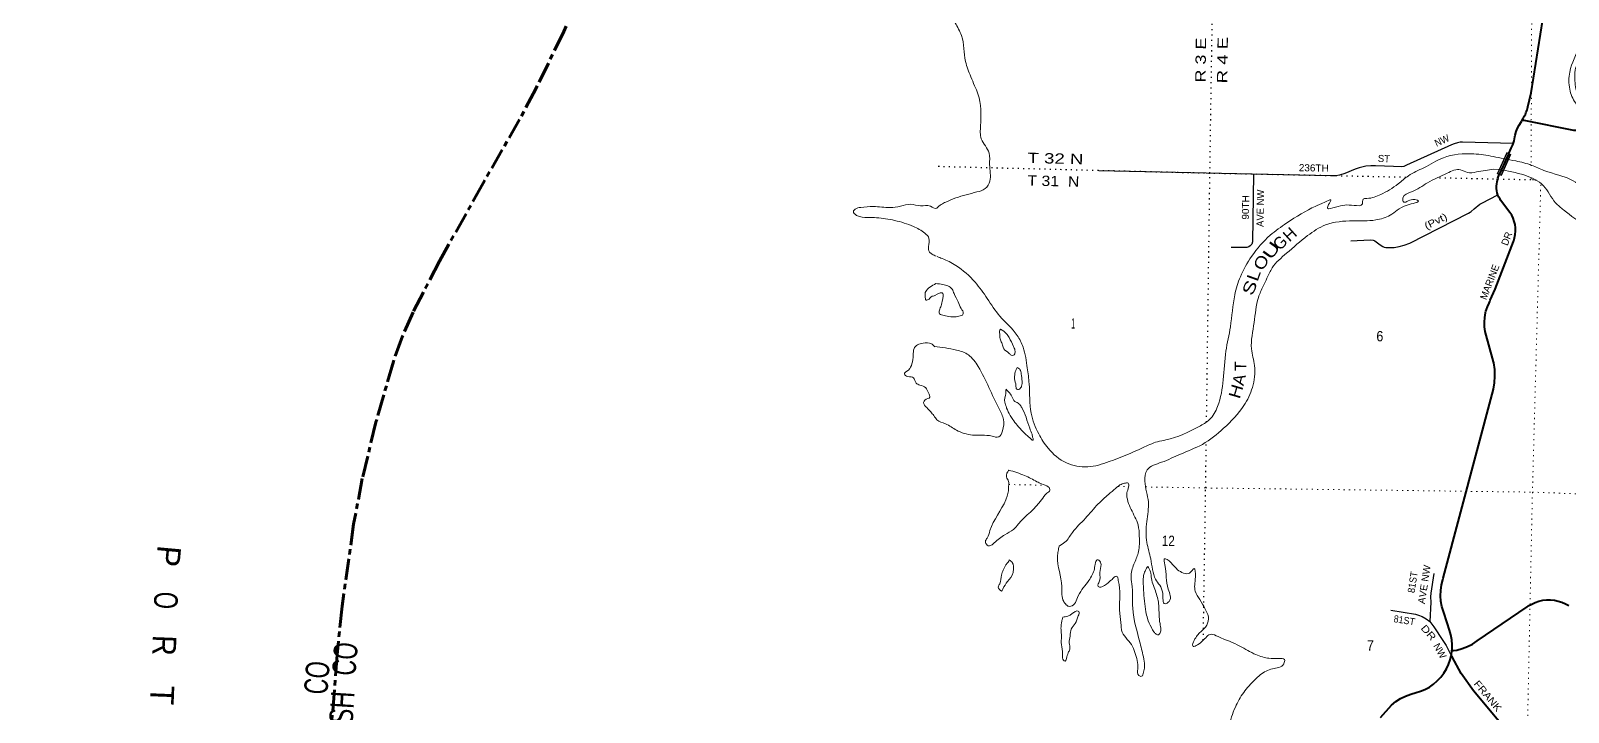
# Model space of a CAD drawing. Header units: feet. Extents: x -493433 to -244333, y 184684 to 373072.
# Drawn here: x -353286 to -327211, y 254339 to 265903 of the extents above; entities that cross this region are included whole.
import ezdxf
from ezdxf.enums import TextEntityAlignment as Align

# ---------------------------------------------------------------- set-up
doc = ezdxf.new("R2010")
doc.units = ezdxf.units.FT
doc.header["$LTSCALE"] = 60
doc.linetypes.add('DOTTED', pattern=[1.5, 0.3, -1.2])
doc.linetypes.add('LONG_DASH_SHORT_DASH', pattern=[9.9, 6, -1.2, 1.5, -1.2])
for name, color, linetype, lineweight in [('11', 7, 'LONG_DASH_SHORT_DASH', 60), ('12', 7, 'LONG_DASH_SHORT_DASH', 13), ('26', 7, 'Continuous', 40), ('27', 7, 'Continuous', 13), ('29', 7, 'Continuous', 25), ('30', 7, 'Continuous', 13), ('39', 7, 'Continuous', 13), ('41', 7, 'Continuous', 13), ('6', 7, 'DOTTED', 25), ('61', 7, 'Continuous', 13), ('7', 7, 'DOTTED', 13)]:
    doc.layers.add(name, color=color, linetype=linetype, lineweight=lineweight)

msp = doc.modelspace()

# ---------------------------------------------------------------- linework, layer by layer
at = {"layer": '11'}
msp.add_lwpolyline([(-342345.32, 270695.78), (-342348.82, 270671.96), (-343157.47, 268483.16), (-343725.39, 267069.26), (-344247.13, 265888.5), (-344721.41, 264917.39), (-344995.64, 264398.4), (-345612.88, 263316.92), (-346355.3, 261994.92), (-346802.82, 261129.6), (-346981.9, 260718.56), (-347134.09, 260293.57), (-347432.06, 259259.75), (-347663.18, 258303.56), (-347810.14, 257533.13), (-348007.67, 256137.59), (-348090.63, 255314.63), (-348253.43, 253261.61)], dxfattribs=at)
at = {"layer": '26'}
msp.add_line((-328218.03, 263820.51), (-328382.56, 263460.88), dxfattribs=at)
for points in [[(-327991.64, 264385.2), (-327976.41, 264413.01), (-327952.01, 264457.55), (-327938.37, 264482.44), (-327928.25, 264507.55), (-327917.62, 264534.29), (-327910.21, 264560.69), (-327903.11, 264585.97), (-327897.25, 264610.69), (-327840.55, 264849.84), (-327639.73, 266096.36), (-327626.94, 266237.89), (-327627.77, 266413.12), (-327741.16, 267725.74), (-327757.5, 267837.19), (-327785.4, 267946.32), (-327824.56, 268051.94), (-327874.54, 268152.88), (-327934.8, 268248.05), (-327941.01, 268256.71), (-327997.04, 268341.43), (-328196.87, 268612.78), (-328347.49, 268860.19)], [(-327991.64, 264385.2), (-327964.01, 264383.1), (-327119.45, 264217.13), (-327084.59, 264213.3), (-327049.52, 264213.13), (-327014.62, 264216.62), (-326980.28, 264223.75), (-326946.87, 264234.42), (-326914.76, 264248.53), (-326909.25, 264251.37), (-326681.7, 264408.09), (-326656.2, 264425.03), (-326629.06, 264439.21), (-326600.59, 264450.47), (-326571.1, 264458.7), (-326540.91, 264463.8), (-326510.36, 264465.71), (-326479.77, 264464.42), (-326449.63, 264459.97), (-325910.1, 264399.88)], [(-328218.03, 263820.51), (-328176.71, 263910.49), (-328151.33, 263968.7), (-328130.26, 264034.36), (-328116.16, 264101.87), (-328110.44, 264132.45), (-328094.47, 264191.61), (-328072.4, 264248.77), (-328044.47, 264303.31), (-328005.96, 264363.01), (-327991.64, 264385.2)], [(-329183.68, 255382.32), (-329181.69, 255397.59), (-329179.58, 255482.64), (-329186.37, 255567.43), (-329201.99, 255651.06), (-329226.26, 255732.59), (-329263.04, 255856.63), (-329326.83, 256046.34), (-329352.81, 256134.32), (-329369.45, 256224.52), (-329376.57, 256315.98), (-329374.1, 256407.67), (-329362.05, 256498.61), (-329340.56, 256587.79), (-329331.77, 256615.66), (-328481.13, 259820.39), (-328461.64, 259931.2), (-328453.85, 260043.43), (-328457.82, 260155.86), (-328473.53, 260267.26), (-328476.8, 260283.38), (-328618.3, 260800.65), (-328618.49, 260801.48), (-328630.14, 260879.96), (-328633.53, 260959.22), (-328628.62, 261038.4), (-328615.45, 261116.63), (-328614.13, 261122.04), (-328608.03, 261147.02), (-328599.44, 261172.04), (-328582.88, 261220.33), (-328554.69, 261282.61), (-328543.44, 261307.45), (-328532.71, 261332.61), (-328453.02, 261519.4), (-328139.3, 262327.39), (-328136.07, 262336.26), (-328120.05, 262390.24), (-328109.76, 262445.6), (-328105.31, 262501.73), (-328106.76, 262558.02), (-328114.08, 262613.85), (-328127.19, 262668.61), (-328145.96, 262721.69), (-328170.17, 262772.53), (-328199.57, 262820.55), (-328357.82, 263028.19), (-328368.38, 263043.7), (-328387.78, 263077.56), (-328403.54, 263113.27), (-328415.47, 263150.42), (-328423.46, 263188.62), (-328427.41, 263227.45), (-328427.28, 263266.48), (-328423.07, 263305.27), (-328418.11, 263338.08), (-328403.55, 263400.41), (-328382.56, 263460.88)], [(-329183.68, 255382.32), (-329157.78, 255386.52), (-329102.32, 255395.51), (-329009.72, 255419.9), (-328920.18, 255453.84), (-328834.67, 255496.95), (-328754.14, 255548.76), (-327909.12, 256128.29), (-327888.6, 256142.44), (-327831.47, 256176.03), (-327771.13, 256203.47), (-327708.26, 256224.45), (-327643.54, 256238.75), (-327577.68, 256246.2), (-327511.4, 256246.73), (-327445.43, 256240.32), (-327380.49, 256227.06), (-327317.29, 256207.08), (-327256.53, 256180.6), (-327198.87, 256147.92)], [(-330395.75, 254250.78), (-330206.08, 254460.1), (-330133.28, 254519.48), (-330054.67, 254570.92), (-329971.11, 254613.87), (-329883.52, 254647.85), (-329792.86, 254672.48), (-329788.67, 254673.37), (-329719.67, 254694.51), (-329641.12, 254727.17), (-329566.42, 254767.87), (-329496.37, 254816.15), (-329431.76, 254871.48), (-329373.28, 254933.27), (-329321.59, 255000.83), (-329277.24, 255073.43), (-329240.72, 255150.26), (-329212.43, 255230.49), (-329194.81, 255304.29)], [(-329194.81, 255304.29), (-329192.68, 255313.23), (-329183.68, 255382.32)], [(-327192.29, 250087.29), (-327247.86, 250216.17), (-327289.65, 250350.16), (-327523.79, 251269.48), (-327531.41, 251299.78), (-327566.25, 251485.43), (-327581.49, 251673.71), (-327576.97, 251862.55), (-327569.29, 252072.18), (-327557.4, 252389.82), (-327563.06, 252480.49), (-327589.27, 252666.41), (-327634.77, 252848.57), (-327817.4, 253365.52), (-327837.23, 253416.63), (-327906.29, 253563.26), (-327990.3, 253701.87), (-328088.34, 253830.93), (-328418.75, 254221.05), (-328818.54, 254700.07), (-329025.74, 254999.07), (-329180.39, 255278.25), (-329194.81, 255304.29)]]:
    msp.add_lwpolyline(points, dxfattribs=at)
at = {"layer": '29'}
for p, q in [((-328147.84, 263988.18), (-329004.09, 264013.42)), ((-332551.12, 263466.7), (-332568.43, 262320.99)), ((-330896.3, 262339.78), (-330570.02, 262356.39))]:
    msp.add_line(p, q, dxfattribs=at)
for points in [[(-329004.09, 264013.42), (-329043.05, 264010.04), (-329089.64, 263999.54), (-329143.23, 263984.4), (-329192.15, 263966.91), (-329951.65, 263621.96), (-329998.25, 263599.83), (-330040.18, 263593.99), (-330175.31, 263598.65), (-330482.83, 263612.63), (-330559.72, 263611.48), (-330645.92, 263603.32), (-330757.75, 263575.35), (-330827.64, 263552.04), (-331000.04, 263482.11), (-331093.23, 263454.14), (-331153.8, 263442.5), (-331226.54, 263439.66)], [(-331226.54, 263439.66), (-332570, 263466.7), (-335170.95, 263527.79)], [(-330570.02, 262356.39), (-330518.96, 262351.12), (-330503.81, 262345.3), (-330489.82, 262338.88), (-330401.29, 262271.29), (-330354.71, 262242.74), (-330331.4, 262231.66), (-330305.78, 262224.1), (-330278.99, 262222.93), (-330214.91, 262224.67), (-330164.83, 262227.59), (-330079.79, 262240.99), (-329995.93, 262262.55), (-329900.4, 262299.26), (-328903.26, 262807.36), (-328875.31, 262823.68), (-328856.67, 262838.25), (-328805.42, 262879.61), (-328712.23, 262958.86), (-328678.45, 262979.27), (-328406.56, 263120.53)], [(-332568.43, 262320.99), (-332577.28, 262279.44), (-332602.91, 262251.47), (-332626.21, 262235.15), (-332662.86, 262225.56), (-332927.08, 262225.56)], [(-329493.55, 256692.12), (-329544.2, 256359.31), (-329546.65, 256299.12), (-329544.2, 256207), (-329558.93, 255877.81)], [(-330221.16, 256069.18), (-329804.49, 256001.87), (-329750.47, 255987.13), (-329686.62, 255962.56), (-329622.78, 255925.71), (-329558.93, 255877.81), (-329490.18, 255790.59), (-329335.48, 255557.21), (-329283.91, 255471.23), (-329194.81, 255304.29)]]:
    msp.add_lwpolyline(points, dxfattribs=at)
at = {"layer": '39'}
msp.add_line((-328385.93, 263548.49), (-328472.47, 263552.8), dxfattribs=at)
for points in [[(-357339, 258714.95), (-357214, 258880.95), (-357130, 259067.95), (-357051, 259434.95), (-356992, 259672.95), (-356922, 259784.95), (-356726, 259976.95), (-356140, 260438.95), (-355904, 260620.95), (-355689, 260880.95), (-355456, 261193.95), (-354724, 262272.95), (-354365, 262834.95), (-354171, 263209.95), (-354055, 263465.95), (-354023, 263671.95), (-353968, 263896.95), (-353948, 264234.95), (-354053, 264506.95), (-354275, 264866.95), (-354531, 265174.95), (-354689, 265339.95), (-354773, 265358.95), (-354780, 265273.95), (-354707, 265166.95), (-354615, 265084.95), (-354539, 265018.95), (-354552, 264976.95), (-354618, 264985.95), (-354737, 265037.95), (-354865, 265095.95), (-354945, 265114.95), (-354954, 265067.95), (-354886, 265000.95), (-354754, 264917.95), (-354670, 264850.95), (-354645, 264787.95), (-354680, 264737.95), (-354752, 264730.95), (-354870, 264822.95), (-355066, 265010.95), (-355215, 265193.95), (-355327, 265271.95), (-355466, 265287.95), (-355681, 265308.95), (-355824, 265311.95), (-355928, 265428.95), (-355951, 265634.95), (-356032, 266009.95), (-356049, 266290.95), (-356189, 267239.95), (-356218, 267704.95), (-356170, 267989.95), (-356132, 268182.95), (-356152, 268365.95), (-356348, 268852.95), (-356371, 268971.95), (-356333, 269082.95), (-356328, 269215.95), (-356357, 269270.95), (-356487, 269381.95), (-356672, 269561.95), (-356843, 269835.95), (-356906, 270131.95), (-356869, 270541.95), (-356755, 270756.95), (-356473, 271094.95), (-356243, 271332.95), (-356139, 271420.95), (-356130, 271491.95), (-356206, 271530.95), (-356222, 271609.95), (-356123, 271725.95), (-355853, 271938.95), (-355213, 272355.95), (-354584, 272680.95), (-353918, 272943.95), (-353222, 273140.95), (-352503, 273277.95), (-352051, 273321.95), (-351672, 273316.95), (-351481, 273304.95), (-351046, 273233.95), (-350917, 273086.95), (-350799, 272781.95), (-350673, 272566.95), (-350434, 272428.95), (-350192, 272267.95), (-349959, 272069.95), (-349873, 271940.95), (-349830, 271708.95), (-349822, 271532.95), (-349799, 271436.95), (-349820, 271307.95), (-349799, 270917.95), (-349743, 270514.95), (-349545, 270193.95)], [(-327633.3, 269157.94), (-327537.41, 268980.01), (-327428.8, 268484.34), (-327283.22, 267964.42), (-327143.42, 267621.27), (-327003.62, 267405.21), (-326807.2, 267323.18), (-326673.18, 267335.89), (-326495.25, 267525.37), (-326349.67, 267659.4), (-325988.03, 267766.85), (-325613.68, 267837.33), (-325390.69, 267964.42), (-325130.73, 268141.19), (-324863.83, 268293.7), (-324609.65, 268389.6), (-324311.56, 268420.8), (-324171.76, 268338.77), (-324082.79, 268153.9), (-324102.43, 267888.16), (-324235.3, 267627.04), (-324425.94, 267456.05), (-324680.13, 267417.92), (-325010.57, 267328.95), (-325257.82, 267221.5), (-325410.33, 266967.32), (-325600.97, 266707.35), (-325771.97, 266605.68), (-325937.19, 266611.46), (-326280.34, 266720.06), (-326493.42, 266740.52), (-326566.84, 266711.38), (-326647.76, 266598.75), (-326705.53, 266440.46), (-326781.78, 266059.18), (-326858.04, 265761.09), (-326983.98, 265456.07), (-327079.87, 265285.07), (-327098.36, 265087.5), (-327047.52, 264821.76), (-326870.75, 264675.02), (-326705.53, 264720.08), (-326489.47, 264840.24), (-326165.96, 264903.79), (-325899.06, 264865.66), (-325721.13, 264675.02), (-325657.59, 264478.61), (-325691.53, 264333.36)], [(-327669.12, 268937.26), (-327611.35, 268529.4), (-327491.19, 268077.65), (-327358.32, 267766.85), (-327154.97, 267399.43), (-326920.43, 267221.5), (-326710.15, 267170.67), (-326494.09, 267297.76), (-326330.02, 267487.24), (-326101.26, 267588.92), (-325561.69, 267703.3), (-325358.34, 267786.49), (-324984, 268015.26), (-324729.81, 268192.03), (-324520.68, 268275.22), (-324373.95, 268300.64), (-324228.37, 268204.74), (-324177.53, 268059.16), (-324246.86, 267786.49), (-324368.17, 267608.56), (-324526.46, 267525.37), (-324926.23, 267449.11), (-325218.54, 267335.89), (-325383.76, 267234.21), (-325548.98, 267011.22), (-325714.2, 266802.1), (-325878.27, 266725.84), (-326030.78, 266796.32), (-326284.96, 266852.93), (-326544.93, 266833.29), (-326742.5, 266720.06), (-326895.01, 266376.91), (-326938.92, 265970.22), (-327020.95, 265646.71), (-327186.17, 265201.88), (-327186.17, 264910.72), (-327084.49, 264675.02), (-326882.3, 264522.51), (-326653.53, 264605.7), (-326417.83, 264751.28), (-326101.26, 264802.12), (-325834.36, 264713.15), (-325783.53, 264535.22), (-325795.74, 264346.37)], [(-337875.84, 266468.19), (-337610.1, 266036.07), (-337501.49, 265820.01), (-337432.17, 265382.12), (-337343.2, 265122.16), (-337279.66, 264969.65), (-337221.89, 264829.85), (-337177.98, 264290.28), (-337165.27, 264068.44), (-337032.4, 263826.97), (-337025.47, 263630.55), (-337019.69, 263350.95), (-337101.73, 263223.85), (-337241.53, 263167.24), (-337597.39, 263065.56), (-337768.39, 262995.09), (-337844.64, 262956.96), (-337920.9, 262893.41)], [(-328307.43, 263730.59), (-328483.66, 263769.15), (-328813.72, 263814.32), (-329329.04, 263747.83), (-329658.75, 263578.4), (-329922.49, 263442.43), (-330095.58, 263305.27), (-330392.17, 263123.25), (-330628.76, 263057.64), (-330689.38, 263044.29), (-330702.53, 262965.65), (-330843.91, 262939.21), (-331160.61, 262909), (-331291.76, 262894.55), (-331274.86, 262952.93), (-331239.55, 263031.27), (-331338.77, 262994.17), (-331502.93, 262921.55), (-331984.18, 262640.92), (-332265.14, 262432.51), (-332580.98, 262075.1), (-332772.08, 261729.83), (-332866.88, 261421.92), (-332940.67, 260879.34), (-333016.71, 260468.14), (-333061.57, 259979.74), (-333158.3, 259528.4), (-333296.3, 259303.89), (-333469.09, 259188.96), (-334034.26, 258959.93), (-334175.7, 258929.45), (-334430.94, 258825.69), (-334998.17, 258592.65), (-335360.01, 258502.41), (-335721.74, 258569.78), (-336032.68, 258818.33), (-336192.57, 259062.89), (-336318.83, 259412.08), (-336354.41, 259911.63), (-336385.04, 260180.76), (-336456.85, 260533.28), (-336556.89, 260734.63), (-336852.69, 261059.76), (-337064.23, 261359.55), (-337272.03, 261637.07), (-337596.61, 261920.15), (-337828.71, 262038.35), (-337912.91, 262069.76)], [(-310587.45, 258890.54), (-310576.99, 259017.21), (-310586.98, 259172.92), (-310578.65, 259342.54), (-310541.33, 259420.86), (-310541.17, 259582.5), (-310610.02, 259706.66), (-310766.84, 260029.98), (-310756.03, 260233.92), (-310729.44, 260413.4), (-310616.07, 260603.87), (-310538.66, 260817.05), (-310518.66, 261105.73), (-310687.86, 261257.46), (-310862.32, 261318.34), (-311035.63, 261314.54), (-311193.56, 261255.98), (-311414.56, 261151.78), (-311888.95, 260931.67), (-312300.24, 260759.23), (-312649.88, 260527.39), (-313149.94, 260346.01), (-313403.41, 260373.57), (-313598.83, 260523.62), (-314140.11, 261320.74), (-314347.7, 261614.42), (-314765.42, 262011.87), (-315258.44, 262353.73), (-315719.5, 262824.48), (-315819.18, 262902.57), (-315942.68, 263007.23), (-316182.99, 263264.96), (-316574.85, 263488.3), (-317046.28, 263637.92), (-317445.3, 263628.99), (-317812.17, 263464.06), (-318048.27, 263285.29), (-318191.61, 263113.39), (-318320.55, 262814.01), (-318593.04, 262326.57), (-318720.43, 261992.81), (-318723.74, 261746.35), (-318870.67, 261457.3), (-319020.44, 261257.2), (-319346.45, 261134.16), (-319895.45, 261058.49), (-320515.91, 261062.55), (-321256.46, 261274.29), (-321417.39, 261292.55), (-321803.91, 261313.77), (-322163.36, 261401.31), (-322316.12, 261577.07), (-322524.03, 261696.98), (-322630.57, 261714.54), (-323073.63, 261726.39), (-323186.57, 261717.76), (-323124.94, 261656.34), (-323166.07, 261594.24), (-323411.67, 261607.55), (-323714.06, 261742.84), (-323976.58, 261996.82), (-324076.72, 262040.56), (-324276.47, 262168.44), (-324450.81, 262237.4), (-324584.82, 262309.87), (-324823.24, 262407.95), (-325135.73, 262391.83), (-325488.5, 262226.71), (-325858.12, 262007.25), (-326079.22, 261894.97), (-326271.78, 261958.1), (-326410.31, 262143.78), (-326904.11, 262576.58), (-327291.11, 262862.49), (-327426.48, 262983.48), (-327632.1, 263273.08), (-327950.03, 263451.01), (-328385.94, 263548.49)], [(-324708.04, 262744.89), (-325171.44, 262582.23), (-325498.06, 262414.75), (-325777.28, 262325.45), (-326078.2, 262270.78), (-326303.33, 262308.07), (-326400.08, 262454.82), (-326501.26, 262720.84), (-326842.25, 263131.43), (-327125.32, 263355.37), (-327622.55, 263533.62), (-327832.94, 263619.21), (-328098.96, 263693.86), (-328307.43, 263730.59)], [(-328472.47, 263552.8), (-328769.25, 263506.16), (-328920.49, 263496.01), (-329036.69, 263544.01), (-329263.11, 263486.35), (-329597.72, 263323.01), (-329869.76, 263168.96), (-330014.16, 263067.79), (-330011, 263003.09), (-329845.31, 263039.32), (-329754.94, 263017.93), (-329943.3, 262943.61), (-330233.71, 262771.62), (-330476.54, 262691.94), (-330863.56, 262676.79), (-331325.83, 262608.07), (-331632.49, 262426.18), (-331988.77, 262127.06), (-332231.89, 261879.78), (-332321.24, 261703.16), (-332385.66, 261568.09), (-332464.54, 261378.27), (-332538.79, 260950.87), (-332583.07, 260504.9), (-332532.49, 260221.36), (-332567.74, 259848.01), (-332710.83, 259544.78), (-333056.52, 259157.3), (-333416.77, 258885.19), (-333789.71, 258718.31), (-334107.86, 258581.02), (-334351.37, 258450.85), (-334392.22, 258259.42), (-334332.49, 257907.06), (-334359.11, 257576.03), (-334357.88, 257218.38), (-334293.12, 256940.71), (-334209.11, 256596.11), (-334089.37, 256362.18), (-334049.51, 256179.81), (-333980.46, 256221.34), (-333993.8, 256427.61), (-334029.38, 256628.12), (-334050.67, 256842.58), (-334061.39, 256943.74), (-333949.46, 256877.62), (-333836.25, 256756.93), (-333734.26, 256701.04), (-333633.52, 256701.75), (-333555.94, 256777.52), (-333533.62, 256639.82), (-333536.96, 256391.34), (-333458.27, 256250.89), (-333373.66, 256100.26), (-333315.11, 255960.07), (-333343.25, 255814.96), (-333443.45, 255705.14), (-333554.21, 255559.08), (-333579.65, 255464.45), (-333425.54, 255539.22), (-333264.72, 255662.39), (-333150.4, 255624.53), (-332779.87, 255462.08), (-332509.85, 255317.11), (-332287.05, 255255.61), (-332119.86, 255253.42), (-332023.45, 255231.96), (-332034.44, 255163.4), (-332229.04, 255075.02), (-332336.31, 255038.03), (-332523.61, 254892.97), (-332715.92, 254675.24), (-332856.29, 254424.5), (-332961.54, 254088.44), (-332989.63, 253797.84), (-333099.65, 253556.81), (-333311.77, 253214.06), (-333429.46, 253000.86), (-333642.95, 252557.66), (-333777.76, 252120.95), (-333924.99, 251660.16), (-334105.13, 251298.81), (-334318.47, 251014.67), (-334675.57, 250677.86), (-334923, 250406.29), (-335179.24, 250078.27), (-335423.75, 249723.82), (-335583.91, 249350.08), (-335675.26, 248999.69), (-335723.44, 248916.74)], [(-337916.48, 262895.96), (-337926.11, 262890.4), (-338028, 262925.95), (-338196, 262931.95), (-338363, 262957.95), (-338536, 262926.95), (-338712, 262902.95), (-338996, 262919.95), (-339210, 262904.95), (-339307, 262872.95), (-339334, 262834.95), (-339280, 262769.95), (-339093, 262735.95), (-338789, 262713.95), (-338636, 262683.95), (-338317, 262582.95), (-338122, 262465.95), (-338053, 262379.95), (-338062, 262240.95), (-338043, 262147.95), (-337999, 262110.95), (-337928.89, 262077.4)], [(-337935.89, 261613.87), (-338038, 261549.95), (-338109, 261477.95), (-338117, 261392.95), (-338101, 261333.95), (-338050, 261349.95), (-338000, 261397.95), (-337966, 261404.95), (-337938.67, 261417.97)], [(-337934.76, 261614.39), (-337819.22, 261597.06), (-337731.41, 261573.96), (-337660.94, 261518.5), (-337627.43, 261444.55), (-337560.42, 261303.59), (-337508.42, 261191.52), (-337471.45, 261102.56), (-337484.16, 261079.45), (-337522.29, 261064.43), (-337614.72, 261048.25), (-337746.43, 261059.81), (-337841.18, 261081.76), (-337874.68, 261099.09), (-337882.77, 261127.98), (-337875.84, 261162.64), (-337845.8, 261235.43), (-337822.69, 261335.95), (-337812.29, 261404.11), (-337827.31, 261454.95), (-337860.82, 261456.11), (-337892.01, 261444.55), (-337937.07, 261419.13)], [(-336839.52, 260841.37), (-336736.62, 260762.87), (-336692.72, 260698.17), (-336621.08, 260547.97), (-336594.51, 260479.8), (-336599.13, 260418.57), (-336617.62, 260396.61), (-336658.06, 260398.92), (-336692.72, 260428.96), (-336781.68, 260507.53), (-336791.96, 260531.32), (-336819.81, 260609.21), (-336846.39, 260677.37), (-336852.16, 260755.94), (-336855.63, 260804.47), (-336839.52, 260841.37)], [(-337951.97, 260538.73), (-337970.69, 260557.16), (-338009, 260588.95), (-338154, 260600.95), (-338249, 260573.95), (-338306, 260511.95), (-338319, 260394.95), (-338343, 260251.95), (-338403, 260144.95), (-338470, 260074.95), (-338414, 260035.95), (-338314, 260014.95), (-338270, 259922.95), (-338208, 259891.95), (-338106, 259842.95), (-338061, 259756.95), (-338039, 259683.95), (-338121, 259636.95), (-338143, 259596.95), (-338092, 259508.95), (-338024, 259433.95), (-337969.64, 259374.44)], [(-337961.34, 260547.97), (-337586.99, 260484.42), (-337383.64, 260402.39), (-337218.42, 260204.82), (-336863.72, 259487.32), (-336787.46, 259309.39), (-336805.95, 259112.97), (-336869.49, 259011.3), (-336983.88, 259024.01), (-337314.32, 259043.65), (-337586.99, 259125.68), (-337771.85, 259233.14), (-337917.43, 259303.61), (-337968.27, 259372.94)], [(-336558.19, 260189.09), (-336510.17, 260155.14), (-336487.06, 260078.88), (-336474.35, 259956.41), (-336482.44, 259874.38), (-336505.55, 259832.78), (-336534.43, 259814.3), (-336564.47, 259822.38), (-336578.34, 259883.62), (-336601.44, 259996.85), (-336599.13, 260060.39), (-336589.89, 260113.54), (-336567.94, 260166.69), (-336558.19, 260189.09)], [(-336746.46, 259821.78), (-336688.1, 259757.68), (-336636.1, 259675.65), (-336615.31, 259629.43), (-336573.71, 259601.7), (-336514.79, 259561.27), (-336480.13, 259510.43), (-336406.18, 259344.05), (-336344.95, 259158.03), (-336305.66, 259055.21), (-336291.8, 258992.81), (-336287.18, 258970.86), (-336291.8, 258955.84), (-336312.6, 258968.55), (-336359.97, 259008.99), (-336556.38, 259210.03), (-336631.48, 259307.08), (-336676.54, 259376.4), (-336735.47, 259501.19), (-336755.11, 259556.64), (-336767.82, 259599.39), (-336750.49, 259749.59), (-336746.46, 259821.78)], [(-336697.34, 258448.63), (-336430.45, 258355.04), (-336221.32, 258251.05), (-336143.91, 258214.08), (-336029.53, 258166.71), (-336006.42, 258134.36), (-336004.11, 258102.01), (-336051.48, 258055.79), (-336145.06, 257942.56), (-336535.59, 257534.71), (-336621.08, 257442.28), (-336766.66, 257352.16), (-336944.59, 257214.67), (-336998.9, 257173.07), (-337048.58, 257164.99), (-337079.77, 257190.41), (-337095.95, 257237.78), (-337067.07, 257295.55), (-337018.54, 257422.64), (-336749.33, 257944.88), (-336726.23, 258006.11), (-336706.58, 258093.92), (-336706.58, 258151.69), (-336698.5, 258238.34), (-336729.69, 258311.13), (-336738.93, 258359.66), (-336723.91, 258410.5), (-336697.34, 258448.63)], [(-335847.53, 257157.01), (-335746.45, 257225.07), (-335620.52, 257389.13), (-335400.99, 257630.61), (-335181.47, 257874.4), (-335007, 258035), (-334888, 258136.67), (-334814.05, 258195.59), (-334734.33, 258224.48), (-334675.41, 258224.48), (-334668.48, 258164.4), (-334696.2, 258060.41), (-334678.87, 257917.15), (-334559.87, 257651.41), (-334506.72, 257518.54), (-334485.92, 257323.28), (-334499.79, 257064.47), (-334566.8, 256876.14), (-334625.73, 256663.55), (-334611.86, 256516.81), (-334598, 256104.34), (-334472.06, 255511.62), (-334409.67, 255242.42), (-334395.8, 255106.08), (-334413.13, 255018.27), (-334447.8, 254948.95), (-334492.86, 254962.81), (-334511.34, 255074.89), (-334559.87, 255351.02), (-334618.79, 255486.21), (-334786.33, 255731.15), (-334793.26, 255810.87), (-334817.52, 256014.22), (-334829.07, 256506.41), (-334846.41, 256600), (-334856.8, 256635.82), (-334881.07, 256646.22), (-334936.53, 256606.93), (-334985.05, 256561.87), (-335107.52, 256471.75), (-335138.72, 256461.35), (-335181.47, 256475.22), (-335181.47, 256520.28), (-335164.14, 256551.47), (-335153.74, 256712.07), (-335135.25, 256844.94), (-335171.07, 256917.73), (-335191.87, 256928.13), (-335226.53, 256879.61), (-335247.33, 256771), (-335342.07, 256575.74), (-335520, 256314.62), (-335649.4, 256136.69), (-335684.06, 256136.69), (-335725.66, 256164.42), (-335767.25, 256216.41), (-335799.6, 256471.75), (-335872.39, 256981.28), (-335861.99, 257074.87), (-335847.53, 257157.01)], [(-336690.78, 256923.54), (-336639.57, 256880.76), (-336619.93, 256752.51), (-336626.86, 256709.76), (-336719.29, 256556.1), (-336800.17, 256427.85), (-336820.97, 256396.65), (-336856.78, 256422.07), (-336877.58, 256462.51), (-336853.32, 256519.12), (-336820.97, 256665.86), (-336793.24, 256752.51), (-336749.33, 256838.01), (-336712.36, 256887.69), (-336690.78, 256923.54)], [(-334341.63, 256815.04), (-334298.75, 256724.78), (-334279.11, 256609.24), (-334202.85, 256368.92), (-334172.81, 256260.32), (-334156.64, 256150.55), (-334134.69, 255843.22), (-334118.51, 255741.55), (-334124.29, 255703.42), (-334139.31, 255675.69), (-334158.95, 255652.58), (-334200.54, 255665.29), (-334237.51, 255703.42), (-334281.42, 255778.52), (-334347.28, 255931.03), (-334373.85, 256044.26), (-334413.13, 256410.52), (-334418.91, 256549.16), (-334411.98, 256660.08), (-334388.87, 256731.72), (-334361.14, 256786.02), (-334341.63, 256815.04)], [(-335783.43, 255954.14), (-335699.08, 255969.16), (-335644.78, 255996.89), (-335602.03, 256029.24), (-335570.84, 256048.88), (-335543.11, 256058.12), (-335509.6, 256047.72), (-335504.98, 256018.84), (-335521.15, 255972.62), (-335573.15, 255845.53), (-335639, 255751.94), (-335660.96, 255632.94), (-335673.66, 255519.71), (-335665.58, 255408.79), (-335691, 255348.71), (-335719.88, 255249.35), (-335745.3, 255205.45), (-335770.72, 255220.47), (-335785.74, 255264.37), (-335790.36, 255368.36), (-335808.85, 255525.49), (-335806.53, 255659.51), (-335814.62, 255768.12), (-335805.38, 255849), (-335793.83, 255910.23), (-335783.43, 255954.14)], [(-351020.64, 232269.48), (-351190, 232384.95), (-351483, 232494.95), (-351896, 232573.95), (-352217, 232684.95), (-352458, 232796.95), (-352614, 232899.95), (-352772, 232971.95), (-352927, 232995.95), (-353042, 233033.95), (-353145, 233133.95), (-353694, 233654.95), (-354020, 233997.95), (-354635, 234576.95), (-354829, 234879.95), (-354965, 235261.95), (-354993, 235647.95), (-355073, 235878.95), (-355471, 236724.95), (-355529, 236918.95), (-355628, 237035.95), (-355728, 237175.95), (-355880, 237456.95), (-356023, 237807.95), (-356100, 238131.95), (-356207, 238423.95), (-356437, 238767.95), (-356923, 239428.95), (-357143, 239656.95), (-357284, 239779.95), (-357567, 239898.95), (-357857, 240149.95), (-358036, 240315.95), (-358113, 240433.95), (-358220, 240626.95), (-358377, 240796.95), (-358635, 241031.95), (-358782, 241243.95), (-358928, 241513.95), (-359176, 242213.95), (-359299, 242548.95), (-359304, 242625.95), (-359343, 242708.95), (-359636, 243209.95), (-359758, 243499.95), (-359841, 243643.95), (-359872, 243749.95), (-359917, 244032.95), (-359968, 244467.95), (-360015, 244615.95), (-360106, 244762.95), (-360158, 244946.95), (-360189, 245252.95), (-360189, 245458.95), (-360175, 245563.95), (-360218, 245719.95), (-360307, 246021.95), (-360449, 246326.95), (-360576, 246507.95), (-360716, 246602.95), (-361019, 246730.95), (-361413, 246949.95), (-361833, 247234.95), (-362063, 247399.95), (-362241, 247558.95), (-362360, 247695.95), (-362431, 247837.95), (-362483, 247925.95), (-362507, 247915.95), (-362515, 247887.95), (-362576, 247871.95), (-362614, 247876.95), (-362629, 247969.95), (-362626, 248060.95), (-362617, 248132.95), (-362532, 248572.95), (-362437, 249102.95), (-362391, 249417.95), (-362395, 249743.95), (-362441, 249998.95), (-362533, 250259.95), (-362687, 250508.95), (-362963, 250733.95), (-363188, 250905.95), (-363317, 251103.95), (-363349, 251335.95), (-363312, 251578.95), (-363247, 251951.95), (-363189, 252229.95), (-363181, 252564.95), (-363239, 252834.95), (-363336, 253518.95), (-363395, 253848.95), (-363409, 254153.95), (-363373, 254478.95), (-363275, 254968.95), (-363238, 255384.95)]]:
    msp.add_spline(points, degree=3, dxfattribs=at)
at = {"layer": '6'}
for p, q in [((-333288.31, 263482.82), (-333206.76, 268793.87)), ((-333288.31, 263482.82), (-337903.9, 263597.55)), ((-333345.11, 259262.51), (-333288.31, 263482.82)), ((-329965.93, 263414.77), (-333288.31, 263482.82)), ((-327757.33, 263369.53), (-329438.95, 263403.98)), ((-327798.7, 263370.47), (-327842.21, 263371.27)), ((-333360.14, 258145.38), (-333349.7, 258920.87)), ((-333398.43, 255753.1), (-333360.14, 258145.38)), ((-333400.66, 255560.95), (-333398.41, 255748.07))]:
    msp.add_line(p, q, dxfattribs=at)
at = {"layer": '61'}
for p, q in [((-328414.98, 263475.67), (-328253.61, 263837.52)), ((-328343.42, 263445.75), (-328183.34, 263804.73)), ((-328184.88, 263804.91), (-328252.91, 263836.49)), ((-328379.53, 263460.62), (-328413.32, 263474.93)), ((-328344.26, 263445.68), (-328379.53, 263460.62))]:
    msp.add_line(p, q, dxfattribs=at)
for points in [[(-328376.41, 263467.98), (-328404.37, 263479.82), (-328249.87, 263826.26)], [(-328249.87, 263826.26), (-328194.04, 263800.34), (-328347.68, 263455.81), (-328376.4, 263467.98)]]:
    msp.add_lwpolyline(points, dxfattribs=at)
at = {"layer": '7'}
for p, q in [((-327820.3, 268724.95), (-327841.16, 263628.93)), ((-327842.08, 263402.81), (-327842.21, 263371.27)), ((-327677.03, 263290.82), (-327818.58, 258074.44)), ((-336700.55, 258202.71), (-336089.91, 258192.23)), ((-334846.32, 258170.89), (-334667.88, 258167.82)), ((-334377.08, 258162.83), (-333360.14, 258145.38)), ((-327818.58, 258074.44), (-327903.65, 254004.17))]:
    msp.add_line(p, q, dxfattribs=at)
msp.add_lwpolyline([(-333360.14, 258145.38), (-327818.58, 258074.44), (-322400, 257864.23), (-316952.38, 257716.29), (-311710.95, 257666)], dxfattribs=at)

# ---------------------------------------------------------------- texts
at = {"layer": '12'}
for s, rotation, width, p in [('CO', 85.466, 0.7, (-347759.03, 255229.31)), ('CO', 85.466, 0.7, (-348235.02, 254909.9)), ('SNOHOMISH', 86.435, 0.75, (-347870.35, 253446.5))]:
    msp.add_text(s, height=400, rotation=rotation, dxfattribs=dict(at, width=width)).set_placement(p, align=Align.CENTER)
at = {"layer": '27'}
for s, p in [('DR', (-328241.95, 262245.42)), ('MARINE', (-328601.27, 261326.88))]:
    msp.add_text(s, height=120, rotation=68.78, dxfattribs=at).set_placement(p)
at = {"layer": '27', "width": 1.15}
msp.add_text('FRANK', height=120, rotation=309.848, dxfattribs=at).set_placement((-328822.16, 254818.3))
at = {"layer": '30'}
for s, rotation, width, p in [('NW', 24.621, 0.95, (-329444.34, 263933.21)), ('236TH', 358.847, 1.05, (-331781.17, 263520.55)), ('90TH', 89.134, 1.05, (-332626.95, 262697.41)), ('(Pvt)', 26.865, 1.2, (-329613.34, 262525.99)), ('AVE NW', 81.21, 1.05, (-329644.03, 256169.88)), ('81ST', 81.21, 0.95, (-329818.51, 256356.85)), ('81ST', 350.756, 0.95, (-330180.72, 255870.44)), ('DR', 310.553, 1.25, (-329720.5, 255761.15))]:
    msp.add_text(s, height=120, rotation=rotation, dxfattribs=dict(at, width=width)).set_placement(p)
for s, rotation, p in [('ST', 356.985, (-330442.71, 263679.02)), ('AVE NW', 89.134, (-332379.16, 262573.52)), ('NW', 299.151, (-329503.94, 255468.45))]:
    msp.add_text(s, height=120, rotation=rotation, dxfattribs=at).set_placement(p)
at = {"layer": '41'}
for s, rotation, width, p in [('U', 54.525, 1.5, (-332250.13, 262000.68)), ('O', 62.373, 1.2, (-332388.27, 261815.23)), ('L', 70.211, 1.25, (-332482.78, 261634.97)), ('S', 66.949, 1.35, (-332569.7, 261393.42)), ('A', 76.634, 1.05, (-332719.26, 259869.66)), ('H', 73.711, 1.2, (-332784.68, 259645.11))]:
    msp.add_text(s, height=200, rotation=rotation, dxfattribs=dict(at, width=width)).set_placement(p)
for s, rotation, p in [('G', 44.784, (-332102.02, 262162.88)), ('H', 41.959, (-331938.21, 262309.73)), ('T', 88.93, (-332670.17, 260127.08))]:
    msp.add_text(s, height=200, rotation=rotation, dxfattribs=at).set_placement(p)
for s, rotation, p in [('P', 264.73, (-351148.49, 257005.96)), ('T', 267.73, (-351257.13, 254636.62))]:
    msp.add_text(s, height=400, rotation=rotation, dxfattribs=at).set_placement(p, align=Align.CENTER)
for s, width, p in [('O', 0.7, (-351193.38, 256244.81)), ('R', 0.9, (-351220.77, 255481.15))]:
    msp.add_text(s, height=400, rotation=267.73, dxfattribs=dict(at, width=width)).set_placement(p, align=Align.CENTER)
at = {"layer": '6'}
for s, rotation, width, p in [('R 3 E', 89.12, 1.3, (-333363.42, 265023.6)), ('R 4 E', 89.12, 1.35, (-332995.08, 265008.63)), ('T 32 N', 358.576, 1.35, (-336383.64, 263659.79)), ('T 31  N', 358.576, 1.15, (-336386.26, 263276.58))]:
    msp.add_text(s, height=175, rotation=rotation, dxfattribs=dict(at, width=width)).set_placement(p)
at = {"layer": '7'}
for s, width, p in [('1', 0.45, (-335643.67, 260849.55)), ('6', 0.9, (-330466.08, 260634.07)), ('12', 0.85, (-334105.55, 257162.14)), ('7', 0.9, (-330627.25, 255385.47))]:
    msp.add_text(s, height=175, rotation=359.252, dxfattribs=dict(at, width=width)).set_placement(p)

doc.saveas('drawing.dxf')
